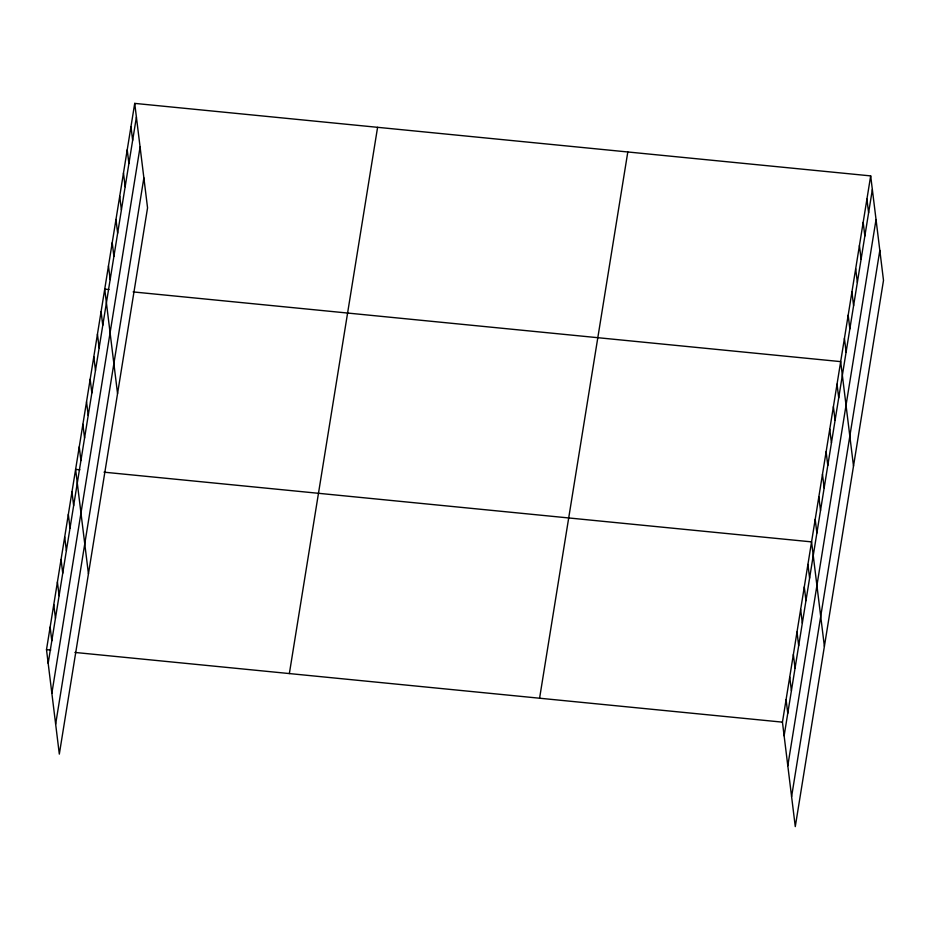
<?xml version="1.0" encoding="UTF-8"?>
<svg xmlns="http://www.w3.org/2000/svg" width="930" height="930" viewBox="0 0 930 930"><rect width="100%" height="100%" fill="white"/><g stroke="black" fill="none" stroke-linecap="round" stroke-linejoin="round"><path stroke-width="1.4" d="M134.722 103.393L147.556 207.855L59.322 754.102L46.5 649.64L134.722 103.393L870.678 175.898L883.5 280.36L795.278 826.607L782.444 722.145L870.678 175.898M48.174 663.323L136.408 117.075M51.859 693.28L140.081 147.033M55.649 724.144L143.871 177.897M289.358 673.564L377.592 127.317M539.586 698.221L627.808 151.962M784.13 735.816L872.352 189.569M787.803 765.785L876.037 219.538M791.593 796.65L879.827 250.403M108.984 289.532L104.73 289.114L117.552 393.588M133.13 291.915L840.673 361.619L853.508 466.081M79.875 469.801L75.609 469.383L88.443 573.845M104.021 472.173L811.565 541.876L824.387 646.35M46.5 649.64L50.766 650.058M74.9 652.442L782.444 722.145M866.923 199.113L868.608 212.784M863.18 222.328L864.854 235.999M859.425 245.543L861.099 259.214M855.67 268.758L857.355 282.441M851.927 291.974L853.601 305.656M848.172 315.189L849.857 328.871M844.428 338.404L846.102 352.086M837.035 384.148L838.721 397.831M833.396 406.677L835.082 420.36M829.758 429.218L831.443 442.901M826.119 451.748L827.805 465.43M822.48 474.277L824.166 487.959M818.842 496.818L820.516 510.489M815.203 519.347L816.877 533.029M807.926 564.417L809.6 578.088M804.287 586.946L805.961 600.629M800.649 609.476L802.323 623.158M797.01 632.005L798.684 645.687M793.371 654.546L795.045 668.228M789.733 677.075L791.407 690.758M786.083 699.604L787.768 713.287M130.979 126.608L132.653 140.291M127.224 149.823L128.91 163.506M123.481 173.038L125.155 186.721M119.726 196.253L121.4 209.936M115.971 219.468L117.657 233.151M112.228 242.684L113.902 256.366M108.473 265.899L110.159 279.581M101.091 311.643L102.765 325.326M97.452 334.184L99.126 347.867M93.814 356.713L95.488 370.396M90.175 379.242L91.849 392.925M86.537 401.783L88.21 415.454M82.898 424.313L84.572 437.995M79.248 446.842L80.933 460.524M71.97 491.912L73.656 505.595M68.332 514.441L70.017 528.124M64.693 536.97L66.379 550.653M61.055 559.511L62.74 573.194M57.416 582.041L59.102 595.723M53.777 604.57L55.463 618.252M50.139 627.111L51.824 640.782"/></g></svg>
